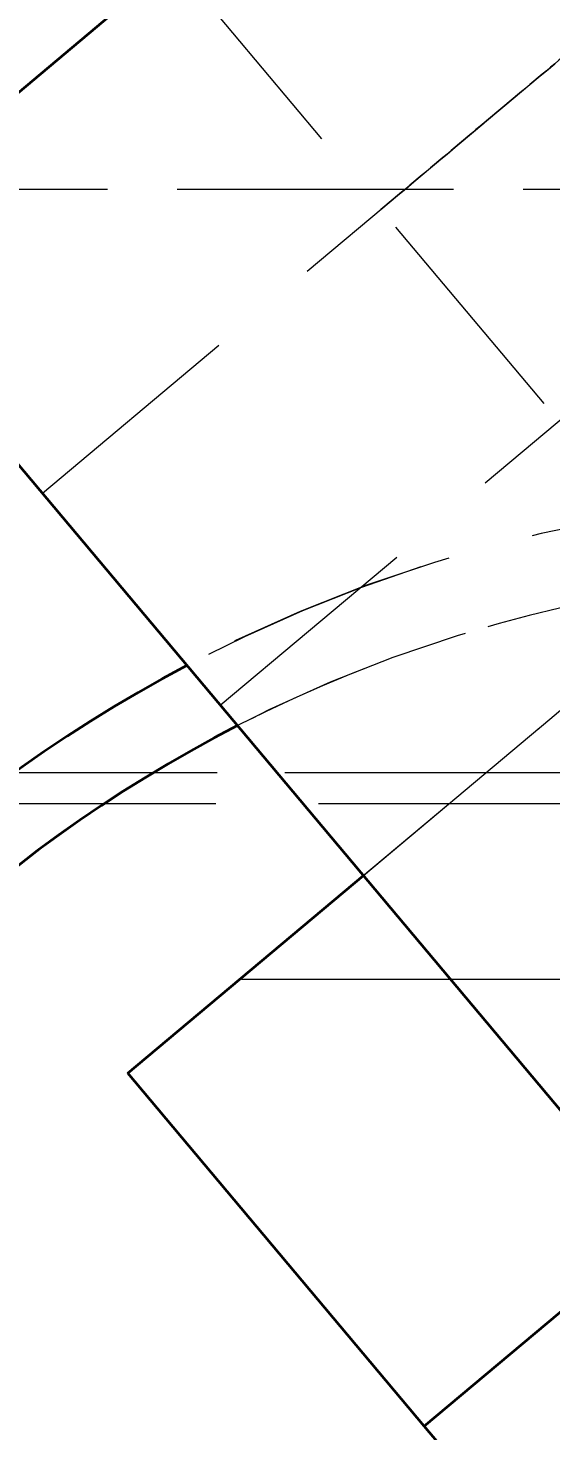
# Model space of a CAD drawing. Header units: millimetres. Extents: x 2054 to 12135, y -1469 to 564.
# Drawn here: x 9776.14 to 9782.95, y -0.52 to 17.75 of the extents above; entities that cross this region are included whole.
import ezdxf

# ---------------------------------------------------------------- set-up
doc = ezdxf.new("R2010")
doc.units = ezdxf.units.MM
doc.linetypes.add('CENTER_ISO', pattern=[26, 18, -3, 2, -3])
doc.linetypes.add('HIDDEN_ISO', pattern=[4.5, 3, -1.5])
for name, color, linetype, lineweight in [('2D-HIDDEN', 8, 'HIDDEN_ISO', 18), ('2D-VISIBLE', 7, 'Continuous', 35), ('CENTER', 1, 'CENTER_ISO', 18), ('DIMENSIONS', 4, 'Continuous', 18)]:
    doc.layers.add(name, color=color, linetype=linetype, lineweight=lineweight)
doc.styles.add('ISO', font='isocpeur.ttf')
doc.styles.add('OpenSansCondensed-Light', font='OpenSansCondensed-Light.ttf')
doc.dimstyles.new('EZ_CURVED', dxfattribs={"dimtxt": 0.25, "dimasz": 0.25, "dimexe": 0.375, "dimexo": 0.125, "dimgap": 0.1, "dimtad": 1, "dimlfac": 100, "dimzin": 12, "dimdsep": 46, "dimtxsty": 'OpenSansCondensed-Light', "dimcen": 2.5, "dimazin": 2, "dimtfac": 0.5, "dimtmove": 2, "dimatfit": 3, "dimarcsym": 2})

msp = doc.modelspace()

# ---------------------------------------------------------------- linework, layer by layer
at = {"layer": '2D-HIDDEN'}
for p, q in [((9756.774, 0.77), (9971.267, 180.751)), ((9773.627, 14.912), (9785.884, 25.196)), ((9773.627, 14.912), (9785.884, 25.196)), ((9773.627, 14.912), (9785.884, 25.196)), ((9773.627, 14.912), (9785.884, 25.196)), ((9776.327, 11.694), (9788.584, 21.979)), ((9776.327, 11.694), (9788.584, 21.979)), ((9776.327, 11.694), (9788.584, 21.979)), ((9776.327, 11.694), (9788.584, 21.979)), ((9776.327, 11.694), (9788.584, 21.979)), ((9776.327, 11.694), (9788.584, 21.979)), ((9776.327, 11.694), (9788.584, 21.979)), ((9776.327, 11.694), (9788.584, 21.979)), ((9778.641, 8.936), (9790.898, 19.221)), ((9778.641, 8.936), (9790.898, 19.221)), ((9778.641, 8.936), (9790.898, 19.221)), ((9778.641, 8.936), (9790.898, 19.221)), ((9778.641, 8.936), (9790.898, 19.221)), ((9778.641, 8.936), (9790.898, 19.221)), ((9778.641, 8.936), (9790.898, 19.221)), ((9778.641, 8.936), (9790.898, 19.221)), ((9778.032, 18.608), (9787.609, 7.193)), ((9778.032, 18.608), (9787.609, 7.193)), ((9778.032, 18.608), (9780.732, 15.39)), ((9778.032, 18.608), (9780.732, 15.39)), ((9778.032, 18.608), (9780.732, 15.39)), ((9778.032, 18.608), (9780.732, 15.39)), ((9778.032, 18.608), (9787.609, 7.193)), ((9778.032, 18.608), (9787.609, 7.193)), ((9755.583, 15.653), (9851.583, 15.653)), ((9765.176, 15.653), (9793.891, 15.653)), ((9788.218, -2.478), (9773.627, 14.912)), ((9788.218, -2.478), (9773.627, 14.912)), ((9788.218, -2.478), (9773.627, 14.912)), ((9776.327, 11.694), (9778.641, 8.936)), ((9776.327, 11.694), (9778.641, 8.936)), ((9776.327, 11.694), (9778.641, 8.936)), ((9776.327, 11.694), (9778.641, 8.936)), ((9776.327, 11.694), (9778.641, 8.936)), ((9776.327, 11.694), (9778.641, 8.936)), ((9776.327, 11.694), (9778.641, 8.936)), ((9776.327, 11.694), (9778.641, 8.936)), ((9785.063, 10.539), (9777.441, 4.144)), ((9780.505, 6.715), (9785.101, 10.572)), ((9836.483, 8.053), (9770.683, 8.053)), ((9810.103, 8.053), (9775.954, 8.053)), ((9771.083, 7.653), (9836.083, 7.653)), ((9775.421, 7.653), (9809.626, 7.653)), ((9777.441, 4.144), (9784.511, -4.283)), ((9781.297, -0.453), (9786.636, 4.027))]:
    msp.add_line(p, q, dxfattribs=at)
for points in [[(9783.586, 17.786), (9783.532, 17.74), (9783.479, 17.695), (9783.425, 17.65), (9783.371, 17.605), (9783.317, 17.56), (9783.263, 17.514), (9783.209, 17.469), (9783.155, 17.424), (9783.102, 17.379), (9783.048, 17.334), (9782.994, 17.288), (9782.94, 17.243), (9782.886, 17.198), (9782.832, 17.153), (9782.778, 17.108), (9782.724, 17.062), (9782.671, 17.017), (9782.617, 16.972), (9782.563, 16.927), (9782.509, 16.882), (9782.455, 16.836)], [(9783.586, 17.786), (9783.532, 17.74), (9783.479, 17.695), (9783.425, 17.65), (9783.371, 17.605), (9783.317, 17.56), (9783.263, 17.514), (9783.209, 17.469), (9783.155, 17.424), (9783.102, 17.379), (9783.048, 17.334), (9782.994, 17.288), (9782.94, 17.243), (9782.886, 17.198), (9782.832, 17.153), (9782.778, 17.108), (9782.724, 17.062), (9782.671, 17.017), (9782.617, 16.972), (9782.563, 16.927), (9782.509, 16.882), (9782.455, 16.836)], [(9783.586, 17.786), (9783.532, 17.74), (9783.479, 17.695), (9783.425, 17.65), (9783.371, 17.605), (9783.317, 17.56), (9783.263, 17.514), (9783.209, 17.469), (9783.155, 17.424), (9783.102, 17.379), (9783.048, 17.334), (9782.994, 17.288), (9782.94, 17.243), (9782.886, 17.198), (9782.832, 17.153), (9782.778, 17.108), (9782.724, 17.062), (9782.671, 17.017), (9782.617, 16.972), (9782.563, 16.927), (9782.509, 16.882), (9782.455, 16.836)], [(9783.586, 17.786), (9783.532, 17.74), (9783.479, 17.695), (9783.425, 17.65), (9783.371, 17.605), (9783.317, 17.56), (9783.263, 17.514), (9783.209, 17.469), (9783.155, 17.424), (9783.102, 17.379), (9783.048, 17.334), (9782.994, 17.288), (9782.94, 17.243), (9782.886, 17.198), (9782.832, 17.153), (9782.778, 17.108), (9782.724, 17.062), (9782.671, 17.017), (9782.617, 16.972), (9782.563, 16.927), (9782.509, 16.882), (9782.455, 16.836)], [(9780.732, 15.39), (9780.839, 15.481), (9780.947, 15.571), (9781.055, 15.661), (9781.162, 15.752), (9781.27, 15.842), (9781.378, 15.933), (9781.486, 16.023), (9781.593, 16.113), (9781.701, 16.204), (9781.809, 16.294), (9781.917, 16.384), (9782.024, 16.475), (9782.132, 16.565), (9782.24, 16.656), (9782.347, 16.746), (9782.455, 16.836), (9782.563, 16.927), (9782.671, 17.017), (9782.778, 17.108), (9782.886, 17.198), (9782.994, 17.288)], [(9780.732, 15.39), (9780.839, 15.481), (9780.947, 15.571), (9781.055, 15.661), (9781.162, 15.752), (9781.27, 15.842), (9781.378, 15.933), (9781.486, 16.023), (9781.593, 16.113), (9781.701, 16.204), (9781.809, 16.294), (9781.917, 16.384), (9782.024, 16.475), (9782.132, 16.565), (9782.24, 16.656), (9782.347, 16.746), (9782.455, 16.836), (9782.563, 16.927), (9782.671, 17.017), (9782.778, 17.108), (9782.886, 17.198), (9782.994, 17.288)], [(9780.732, 15.39), (9780.839, 15.481), (9780.947, 15.571), (9781.055, 15.661), (9781.162, 15.752), (9781.27, 15.842), (9781.378, 15.933), (9781.486, 16.023), (9781.593, 16.113), (9781.701, 16.204), (9781.809, 16.294), (9781.917, 16.384), (9782.024, 16.475), (9782.132, 16.565), (9782.24, 16.656), (9782.347, 16.746), (9782.455, 16.836), (9782.563, 16.927), (9782.671, 17.017), (9782.778, 17.108), (9782.886, 17.198), (9782.994, 17.288)], [(9780.732, 15.39), (9780.839, 15.481), (9780.947, 15.571), (9781.055, 15.661), (9781.162, 15.752), (9781.27, 15.842), (9781.378, 15.933), (9781.486, 16.023), (9781.593, 16.113), (9781.701, 16.204), (9781.809, 16.294), (9781.917, 16.384), (9782.024, 16.475), (9782.132, 16.565), (9782.24, 16.656), (9782.347, 16.746), (9782.455, 16.836), (9782.563, 16.927), (9782.671, 17.017), (9782.778, 17.108), (9782.886, 17.198), (9782.994, 17.288)], [(9782.455, 16.836), (9782.401, 16.791), (9782.347, 16.746), (9782.294, 16.701), (9782.24, 16.656), (9782.186, 16.61), (9782.132, 16.565), (9782.078, 16.52), (9782.024, 16.475), (9781.97, 16.43), (9781.917, 16.384), (9781.863, 16.339), (9781.809, 16.294), (9781.755, 16.249), (9781.701, 16.204), (9781.647, 16.158), (9781.593, 16.113), (9781.54, 16.068), (9781.486, 16.023), (9781.432, 15.978), (9781.378, 15.933), (9781.324, 15.887), (9781.27, 15.842), (9781.216, 15.797), (9781.162, 15.752), (9781.109, 15.707), (9781.055, 15.661), (9781.001, 15.616), (9780.947, 15.571), (9780.893, 15.526), (9780.839, 15.481), (9780.785, 15.435), (9780.732, 15.39)], [(9782.455, 16.836), (9782.401, 16.791), (9782.347, 16.746), (9782.294, 16.701), (9782.24, 16.656), (9782.186, 16.61), (9782.132, 16.565), (9782.078, 16.52), (9782.024, 16.475), (9781.97, 16.43), (9781.917, 16.384), (9781.863, 16.339), (9781.809, 16.294), (9781.755, 16.249), (9781.701, 16.204), (9781.647, 16.158), (9781.593, 16.113), (9781.54, 16.068), (9781.486, 16.023), (9781.432, 15.978), (9781.378, 15.933), (9781.324, 15.887), (9781.27, 15.842), (9781.216, 15.797), (9781.162, 15.752), (9781.109, 15.707), (9781.055, 15.661), (9781.001, 15.616), (9780.947, 15.571), (9780.893, 15.526), (9780.839, 15.481), (9780.785, 15.435), (9780.732, 15.39)], [(9782.455, 16.836), (9782.401, 16.791), (9782.347, 16.746), (9782.294, 16.701), (9782.24, 16.656), (9782.186, 16.61), (9782.132, 16.565), (9782.078, 16.52), (9782.024, 16.475), (9781.97, 16.43), (9781.917, 16.384), (9781.863, 16.339), (9781.809, 16.294), (9781.755, 16.249), (9781.701, 16.204), (9781.647, 16.158), (9781.593, 16.113), (9781.54, 16.068), (9781.486, 16.023), (9781.432, 15.978), (9781.378, 15.933), (9781.324, 15.887), (9781.27, 15.842), (9781.216, 15.797), (9781.162, 15.752), (9781.109, 15.707), (9781.055, 15.661), (9781.001, 15.616), (9780.947, 15.571), (9780.893, 15.526), (9780.839, 15.481), (9780.785, 15.435), (9780.732, 15.39)], [(9782.455, 16.836), (9782.401, 16.791), (9782.347, 16.746), (9782.294, 16.701), (9782.24, 16.656), (9782.186, 16.61), (9782.132, 16.565), (9782.078, 16.52), (9782.024, 16.475), (9781.97, 16.43), (9781.917, 16.384), (9781.863, 16.339), (9781.809, 16.294), (9781.755, 16.249), (9781.701, 16.204), (9781.647, 16.158), (9781.593, 16.113), (9781.54, 16.068), (9781.486, 16.023), (9781.432, 15.978), (9781.378, 15.933), (9781.324, 15.887), (9781.27, 15.842), (9781.216, 15.797), (9781.162, 15.752), (9781.109, 15.707), (9781.055, 15.661), (9781.001, 15.616), (9780.947, 15.571), (9780.893, 15.526), (9780.839, 15.481), (9780.785, 15.435), (9780.732, 15.39)]]:
    msp.add_lwpolyline(points, dxfattribs=at)
for radius in [19, 18, 7, 7, 7, 7]:
    msp.add_circle((9787.083, -7.347), radius, dxfattribs=at)
for radius, start, end in [(19, 40, 117.8468), (18, 96.4427, 117.1604)]:
    msp.add_arc((9787.083, -7.347), radius, start, end, dxfattribs=at)
at = {"layer": '2D-VISIBLE'}
for p, q in [((9756.774, 0.77), (9971.267, 180.751)), ((9788.218, -2.478), (9773.627, 14.912)), ((9777.441, 4.144), (9780.505, 6.715)), ((9781.297, -0.453), (9777.441, 4.144)), ((9781.297, -0.453), (9784.362, 2.119)), ((9785.154, -5.049), (9781.297, -0.453))]:
    msp.add_line(p, q, dxfattribs=at)
for radius, start, end in [(19, 117.8468, 30.9153), (18, 117.1604, 30.4059)]:
    msp.add_arc((9787.083, -7.347), radius, start, end, dxfattribs=at)
at = {"layer": 'CENTER'}
msp.add_line((9752.917, 5.366), (9982.917, 5.366), dxfattribs=at)

# ---------------------------------------------------------------- dimensions: what is measured, and where the dimension line sits
at = {"layer": 'DIMENSIONS'}
msp.add_angular_dim_3p(base=(9950.347, 77.225), center=(9752.917, 5.366), p1=(9962.917, 5.366), p2=(9913.787, 140.352), dimstyle='EZ_CURVED', override={"dimscale": 2, "dimtxt": 3.5, "dimasz": 3, "dimexe": 1.5, "dimexo": 1, "dimgap": 1, "dimtad": 1, "dimtih": 0, "dimtoh": 0, "dimdec": 0, "dimlfac": 1, "dimzin": 8, "dimdsep": 46, "dimpost": '', "dimtxsty": 'ISO', "dimtsz": 0, "dimdle": 0, "dimclrd": 4, "dimclre": 4, "dimclrt": 7}, dxfattribs=at).render()

doc.saveas('drawing.dxf')
